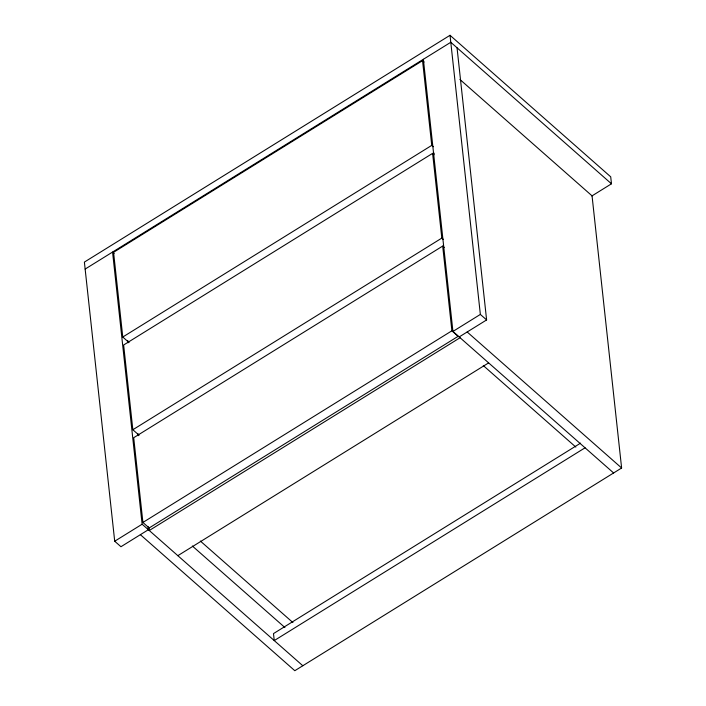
<?xml version="1.0" encoding="UTF-8"?>
<svg xmlns="http://www.w3.org/2000/svg" width="706" height="706" viewBox="0 0 706 706"><rect width="100%" height="100%" fill="white"/><g stroke="black" fill="none" stroke-linecap="round" stroke-linejoin="round"><path stroke-width="1.06" d="M591.84 195.986L611.475 183.807L610.716 176.827L450.031 35.3L84.385 262.094L114.707 541.22L120.955 546.726L148.384 529.712L148.022 526.438M85.144 269.074L450.79 42.281L611.475 183.807M424.103 62.031L422.541 60.654L113.569 252.298L122.773 337.027L129.021 342.534M122.773 337.027L431.745 145.383L422.541 60.654M434.172 154.738L432.61 153.361L123.638 345.005L132.843 429.742L139.091 435.24M432.381 154.376L434.252 153.211M132.843 429.742L441.815 238.099L432.61 153.361M442.688 246.076L133.708 437.711L142.912 522.449L149.16 527.956L458.141 336.312L451.893 330.805L442.688 246.076L444.25 247.444M142.912 522.449L451.893 330.805M114.707 541.22L142.127 524.214L112.563 252.06L114.125 253.436M613.62 472.967L452.934 331.441L480.354 314.426L450.031 35.3M459.182 336.938L486.61 319.933L457.038 47.779M460.074 337.724L149.275 530.506L148.948 527.514M177.841 555.666L488.64 362.884M580.553 443.147L273.487 633.6L274.246 640.58L585.053 447.807M459.915 79.469L592.052 195.853L621.615 467.999L294.817 670.7L140.379 534.68M431.745 145.383L433.307 146.76M441.815 238.099L443.377 239.475M480.354 314.426L486.61 319.933M467.178 331.979L621.615 467.999M483.283 365.567L575.84 447.092M200.363 541.052L292.919 622.568M192.359 546.012L284.915 627.537M142.127 524.214L302.812 665.74M423.371 59.286L452.934 331.441M127.839 340.636L128.077 342.816M137.935 433.537L138.164 435.717"/></g></svg>
